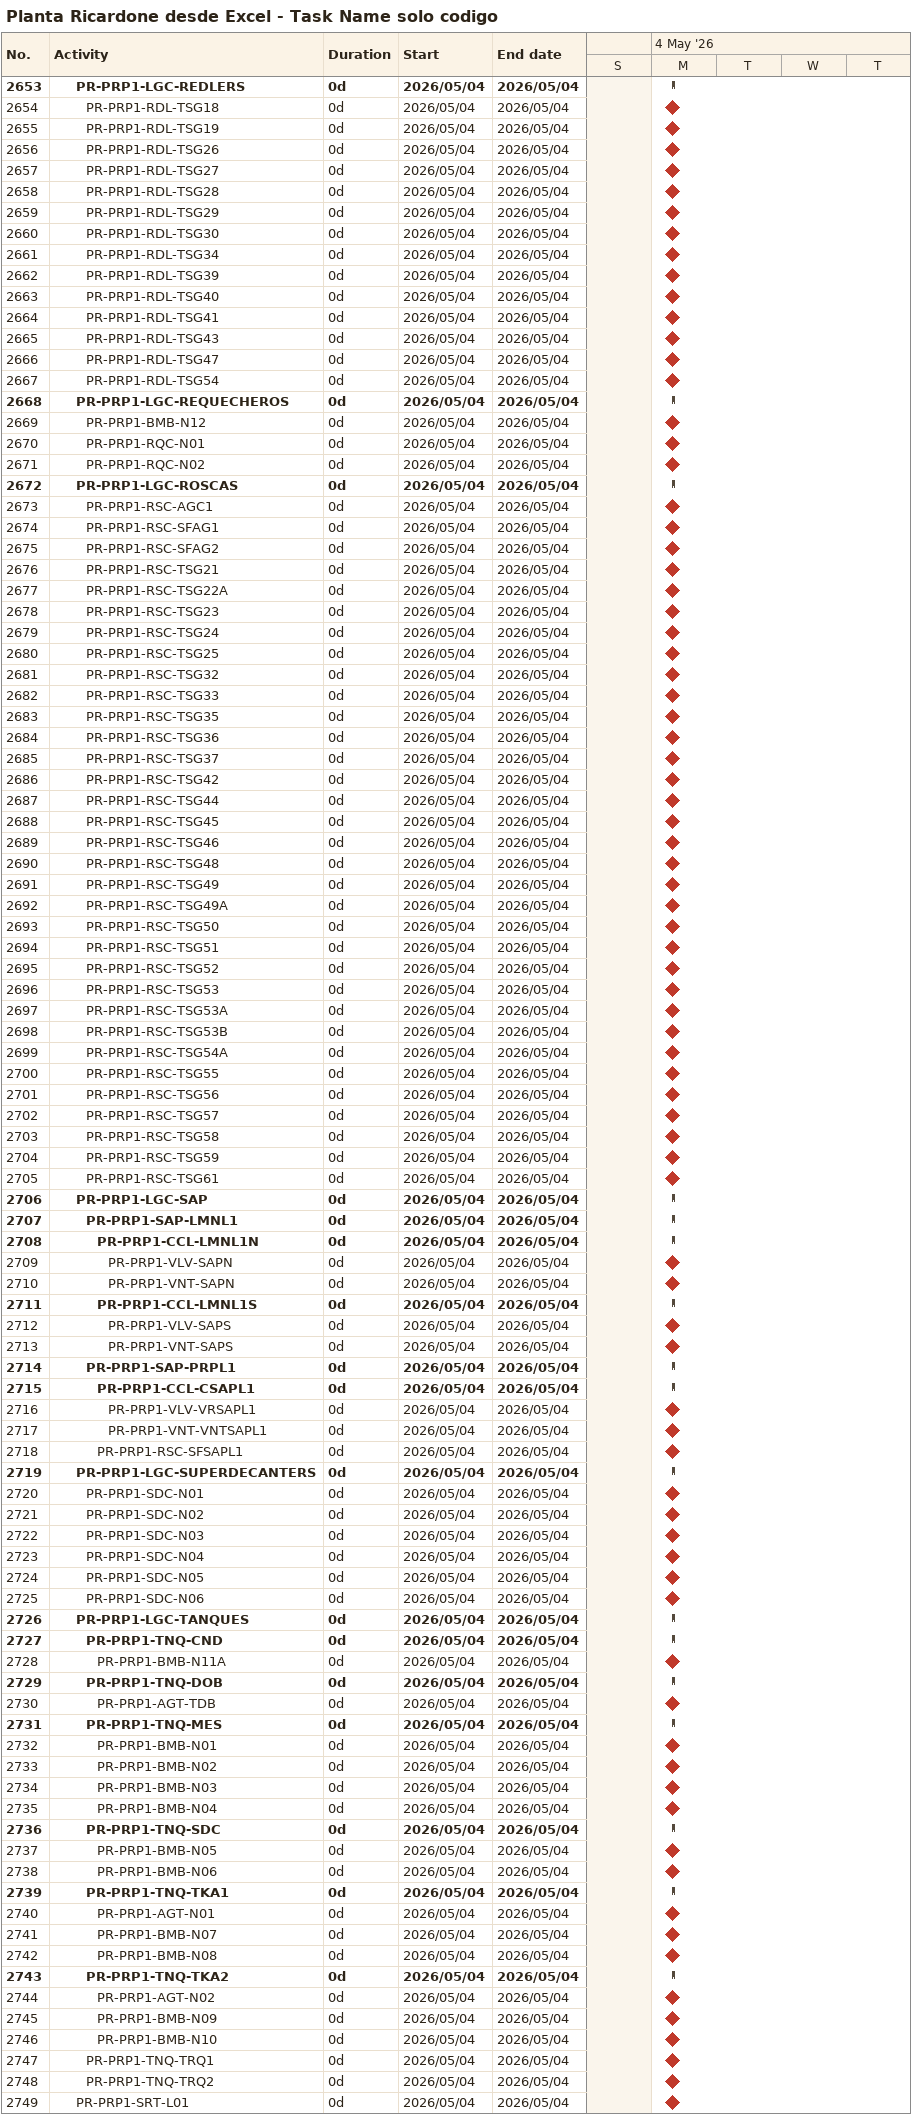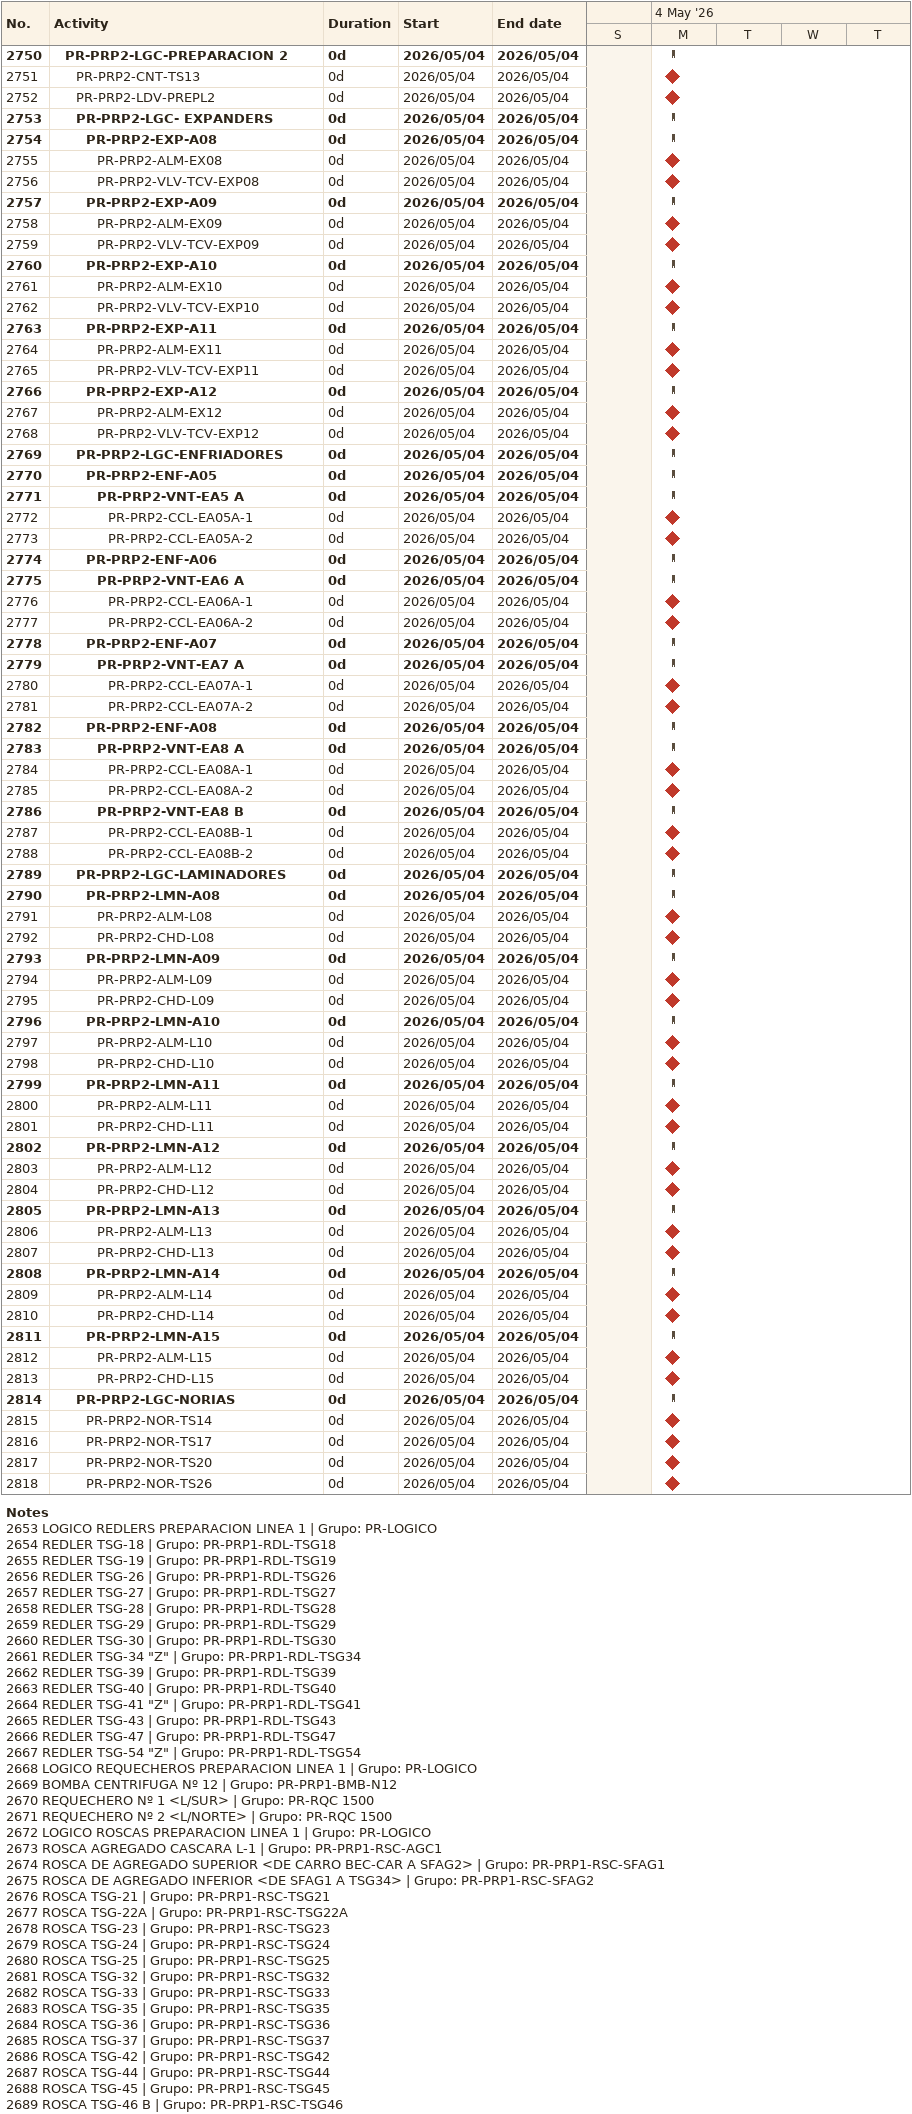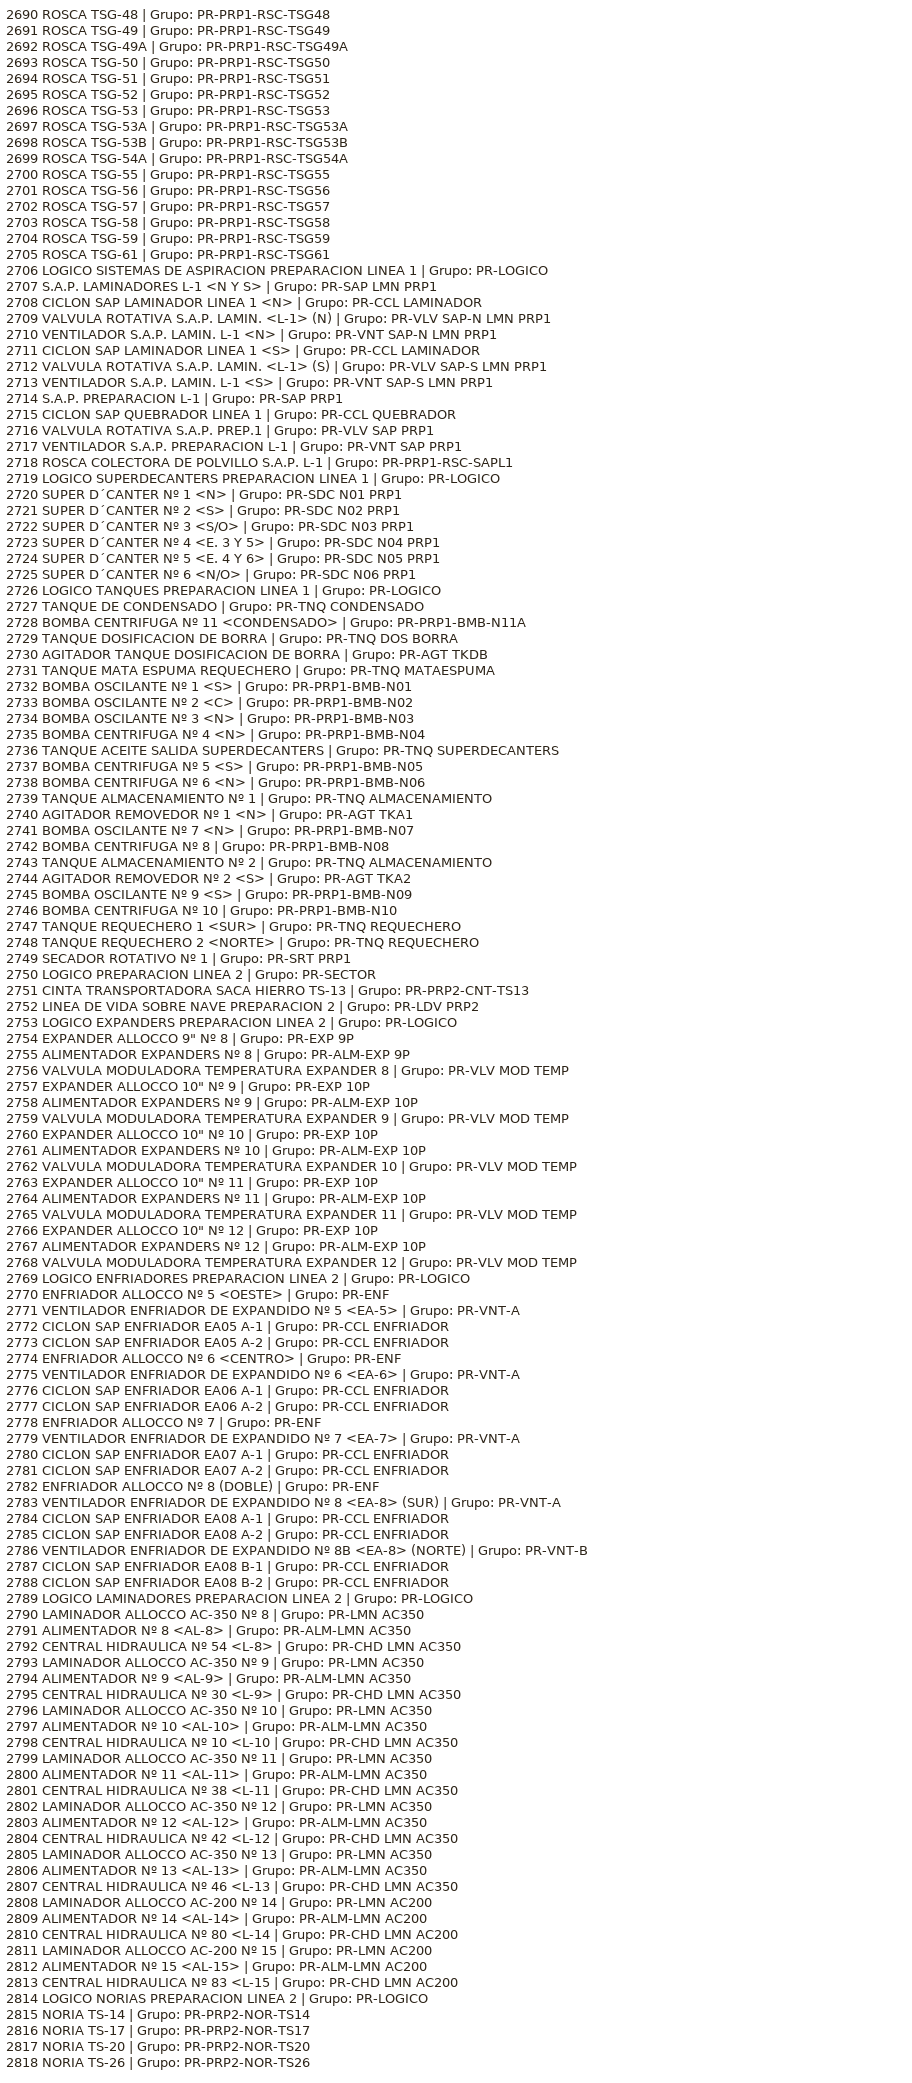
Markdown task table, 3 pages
Planta Ricardone desde Excel - Task Name solo codigo

| ID | Level | Task | Duration | Start | Finish |
|---|---|---|---|---|---|
| 2653 | 3 | **PR-PRP1-LGC-REDLERS** | 0d | 2026-05-04 | 2026-05-04 |
| 2654 | 4 | PR-PRP1-RDL-TSG18 | 0d | 2026-05-04 | 2026-05-04 |
| 2655 | 4 | PR-PRP1-RDL-TSG19 | 0d | 2026-05-04 | 2026-05-04 |
| 2656 | 4 | PR-PRP1-RDL-TSG26 | 0d | 2026-05-04 | 2026-05-04 |
| 2657 | 4 | PR-PRP1-RDL-TSG27 | 0d | 2026-05-04 | 2026-05-04 |
| 2658 | 4 | PR-PRP1-RDL-TSG28 | 0d | 2026-05-04 | 2026-05-04 |
| 2659 | 4 | PR-PRP1-RDL-TSG29 | 0d | 2026-05-04 | 2026-05-04 |
| 2660 | 4 | PR-PRP1-RDL-TSG30 | 0d | 2026-05-04 | 2026-05-04 |
| 2661 | 4 | PR-PRP1-RDL-TSG34 | 0d | 2026-05-04 | 2026-05-04 |
| 2662 | 4 | PR-PRP1-RDL-TSG39 | 0d | 2026-05-04 | 2026-05-04 |
| 2663 | 4 | PR-PRP1-RDL-TSG40 | 0d | 2026-05-04 | 2026-05-04 |
| 2664 | 4 | PR-PRP1-RDL-TSG41 | 0d | 2026-05-04 | 2026-05-04 |
| 2665 | 4 | PR-PRP1-RDL-TSG43 | 0d | 2026-05-04 | 2026-05-04 |
| 2666 | 4 | PR-PRP1-RDL-TSG47 | 0d | 2026-05-04 | 2026-05-04 |
| 2667 | 4 | PR-PRP1-RDL-TSG54 | 0d | 2026-05-04 | 2026-05-04 |
| 2668 | 3 | **PR-PRP1-LGC-REQUECHEROS** | 0d | 2026-05-04 | 2026-05-04 |
| 2669 | 4 | PR-PRP1-BMB-N12 | 0d | 2026-05-04 | 2026-05-04 |
| 2670 | 4 | PR-PRP1-RQC-N01 | 0d | 2026-05-04 | 2026-05-04 |
| 2671 | 4 | PR-PRP1-RQC-N02 | 0d | 2026-05-04 | 2026-05-04 |
| 2672 | 3 | **PR-PRP1-LGC-ROSCAS** | 0d | 2026-05-04 | 2026-05-04 |
| 2673 | 4 | PR-PRP1-RSC-AGC1 | 0d | 2026-05-04 | 2026-05-04 |
| 2674 | 4 | PR-PRP1-RSC-SFAG1 | 0d | 2026-05-04 | 2026-05-04 |
| 2675 | 4 | PR-PRP1-RSC-SFAG2 | 0d | 2026-05-04 | 2026-05-04 |
| 2676 | 4 | PR-PRP1-RSC-TSG21 | 0d | 2026-05-04 | 2026-05-04 |
| 2677 | 4 | PR-PRP1-RSC-TSG22A | 0d | 2026-05-04 | 2026-05-04 |
| 2678 | 4 | PR-PRP1-RSC-TSG23 | 0d | 2026-05-04 | 2026-05-04 |
| 2679 | 4 | PR-PRP1-RSC-TSG24 | 0d | 2026-05-04 | 2026-05-04 |
| 2680 | 4 | PR-PRP1-RSC-TSG25 | 0d | 2026-05-04 | 2026-05-04 |
| 2681 | 4 | PR-PRP1-RSC-TSG32 | 0d | 2026-05-04 | 2026-05-04 |
| 2682 | 4 | PR-PRP1-RSC-TSG33 | 0d | 2026-05-04 | 2026-05-04 |
| 2683 | 4 | PR-PRP1-RSC-TSG35 | 0d | 2026-05-04 | 2026-05-04 |
| 2684 | 4 | PR-PRP1-RSC-TSG36 | 0d | 2026-05-04 | 2026-05-04 |
| 2685 | 4 | PR-PRP1-RSC-TSG37 | 0d | 2026-05-04 | 2026-05-04 |
| 2686 | 4 | PR-PRP1-RSC-TSG42 | 0d | 2026-05-04 | 2026-05-04 |
| 2687 | 4 | PR-PRP1-RSC-TSG44 | 0d | 2026-05-04 | 2026-05-04 |
| 2688 | 4 | PR-PRP1-RSC-TSG45 | 0d | 2026-05-04 | 2026-05-04 |
| 2689 | 4 | PR-PRP1-RSC-TSG46 | 0d | 2026-05-04 | 2026-05-04 |
| 2690 | 4 | PR-PRP1-RSC-TSG48 | 0d | 2026-05-04 | 2026-05-04 |
| 2691 | 4 | PR-PRP1-RSC-TSG49 | 0d | 2026-05-04 | 2026-05-04 |
| 2692 | 4 | PR-PRP1-RSC-TSG49A | 0d | 2026-05-04 | 2026-05-04 |
| 2693 | 4 | PR-PRP1-RSC-TSG50 | 0d | 2026-05-04 | 2026-05-04 |
| 2694 | 4 | PR-PRP1-RSC-TSG51 | 0d | 2026-05-04 | 2026-05-04 |
| 2695 | 4 | PR-PRP1-RSC-TSG52 | 0d | 2026-05-04 | 2026-05-04 |
| 2696 | 4 | PR-PRP1-RSC-TSG53 | 0d | 2026-05-04 | 2026-05-04 |
| 2697 | 4 | PR-PRP1-RSC-TSG53A | 0d | 2026-05-04 | 2026-05-04 |
| 2698 | 4 | PR-PRP1-RSC-TSG53B | 0d | 2026-05-04 | 2026-05-04 |
| 2699 | 4 | PR-PRP1-RSC-TSG54A | 0d | 2026-05-04 | 2026-05-04 |
| 2700 | 4 | PR-PRP1-RSC-TSG55 | 0d | 2026-05-04 | 2026-05-04 |
| 2701 | 4 | PR-PRP1-RSC-TSG56 | 0d | 2026-05-04 | 2026-05-04 |
| 2702 | 4 | PR-PRP1-RSC-TSG57 | 0d | 2026-05-04 | 2026-05-04 |
| 2703 | 4 | PR-PRP1-RSC-TSG58 | 0d | 2026-05-04 | 2026-05-04 |
| 2704 | 4 | PR-PRP1-RSC-TSG59 | 0d | 2026-05-04 | 2026-05-04 |
| 2705 | 4 | PR-PRP1-RSC-TSG61 | 0d | 2026-05-04 | 2026-05-04 |
| 2706 | 3 | **PR-PRP1-LGC-SAP** | 0d | 2026-05-04 | 2026-05-04 |
| 2707 | 4 | **PR-PRP1-SAP-LMNL1** | 0d | 2026-05-04 | 2026-05-04 |
| 2708 | 5 | **PR-PRP1-CCL-LMNL1N** | 0d | 2026-05-04 | 2026-05-04 |
| 2709 | 6 | PR-PRP1-VLV-SAPN | 0d | 2026-05-04 | 2026-05-04 |
| 2710 | 6 | PR-PRP1-VNT-SAPN | 0d | 2026-05-04 | 2026-05-04 |
| 2711 | 5 | **PR-PRP1-CCL-LMNL1S** | 0d | 2026-05-04 | 2026-05-04 |
| 2712 | 6 | PR-PRP1-VLV-SAPS | 0d | 2026-05-04 | 2026-05-04 |
| 2713 | 6 | PR-PRP1-VNT-SAPS | 0d | 2026-05-04 | 2026-05-04 |
| 2714 | 4 | **PR-PRP1-SAP-PRPL1** | 0d | 2026-05-04 | 2026-05-04 |
| 2715 | 5 | **PR-PRP1-CCL-CSAPL1** | 0d | 2026-05-04 | 2026-05-04 |
| 2716 | 6 | PR-PRP1-VLV-VRSAPL1 | 0d | 2026-05-04 | 2026-05-04 |
| 2717 | 6 | PR-PRP1-VNT-VNTSAPL1 | 0d | 2026-05-04 | 2026-05-04 |
| 2718 | 5 | PR-PRP1-RSC-SFSAPL1 | 0d | 2026-05-04 | 2026-05-04 |
| 2719 | 3 | **PR-PRP1-LGC-SUPERDECANTERS** | 0d | 2026-05-04 | 2026-05-04 |
| 2720 | 4 | PR-PRP1-SDC-N01 | 0d | 2026-05-04 | 2026-05-04 |
| 2721 | 4 | PR-PRP1-SDC-N02 | 0d | 2026-05-04 | 2026-05-04 |
| 2722 | 4 | PR-PRP1-SDC-N03 | 0d | 2026-05-04 | 2026-05-04 |
| 2723 | 4 | PR-PRP1-SDC-N04 | 0d | 2026-05-04 | 2026-05-04 |
| 2724 | 4 | PR-PRP1-SDC-N05 | 0d | 2026-05-04 | 2026-05-04 |
| 2725 | 4 | PR-PRP1-SDC-N06 | 0d | 2026-05-04 | 2026-05-04 |
| 2726 | 3 | **PR-PRP1-LGC-TANQUES** | 0d | 2026-05-04 | 2026-05-04 |
| 2727 | 4 | **PR-PRP1-TNQ-CND** | 0d | 2026-05-04 | 2026-05-04 |
| 2728 | 5 | PR-PRP1-BMB-N11A | 0d | 2026-05-04 | 2026-05-04 |
| 2729 | 4 | **PR-PRP1-TNQ-DOB** | 0d | 2026-05-04 | 2026-05-04 |
| 2730 | 5 | PR-PRP1-AGT-TDB | 0d | 2026-05-04 | 2026-05-04 |
| 2731 | 4 | **PR-PRP1-TNQ-MES** | 0d | 2026-05-04 | 2026-05-04 |
| 2732 | 5 | PR-PRP1-BMB-N01 | 0d | 2026-05-04 | 2026-05-04 |
| 2733 | 5 | PR-PRP1-BMB-N02 | 0d | 2026-05-04 | 2026-05-04 |
| 2734 | 5 | PR-PRP1-BMB-N03 | 0d | 2026-05-04 | 2026-05-04 |
| 2735 | 5 | PR-PRP1-BMB-N04 | 0d | 2026-05-04 | 2026-05-04 |
| 2736 | 4 | **PR-PRP1-TNQ-SDC** | 0d | 2026-05-04 | 2026-05-04 |
| 2737 | 5 | PR-PRP1-BMB-N05 | 0d | 2026-05-04 | 2026-05-04 |
| 2738 | 5 | PR-PRP1-BMB-N06 | 0d | 2026-05-04 | 2026-05-04 |
| 2739 | 4 | **PR-PRP1-TNQ-TKA1** | 0d | 2026-05-04 | 2026-05-04 |
| 2740 | 5 | PR-PRP1-AGT-N01 | 0d | 2026-05-04 | 2026-05-04 |
| 2741 | 5 | PR-PRP1-BMB-N07 | 0d | 2026-05-04 | 2026-05-04 |
| 2742 | 5 | PR-PRP1-BMB-N08 | 0d | 2026-05-04 | 2026-05-04 |
| 2743 | 4 | **PR-PRP1-TNQ-TKA2** | 0d | 2026-05-04 | 2026-05-04 |
| 2744 | 5 | PR-PRP1-AGT-N02 | 0d | 2026-05-04 | 2026-05-04 |
| 2745 | 5 | PR-PRP1-BMB-N09 | 0d | 2026-05-04 | 2026-05-04 |
| 2746 | 5 | PR-PRP1-BMB-N10 | 0d | 2026-05-04 | 2026-05-04 |
| 2747 | 4 | PR-PRP1-TNQ-TRQ1 | 0d | 2026-05-04 | 2026-05-04 |
| 2748 | 4 | PR-PRP1-TNQ-TRQ2 | 0d | 2026-05-04 | 2026-05-04 |
| 2749 | 3 | PR-PRP1-SRT-L01 | 0d | 2026-05-04 | 2026-05-04 |
| 2750 | 2 | **PR-PRP2-LGC-PREPARACION 2** | 0d | 2026-05-04 | 2026-05-04 |
| 2751 | 3 | PR-PRP2-CNT-TS13 | 0d | 2026-05-04 | 2026-05-04 |
| 2752 | 3 | PR-PRP2-LDV-PREPL2 | 0d | 2026-05-04 | 2026-05-04 |
| 2753 | 3 | **PR-PRP2-LGC- EXPANDERS** | 0d | 2026-05-04 | 2026-05-04 |
| 2754 | 4 | **PR-PRP2-EXP-A08** | 0d | 2026-05-04 | 2026-05-04 |
| 2755 | 5 | PR-PRP2-ALM-EX08 | 0d | 2026-05-04 | 2026-05-04 |
| 2756 | 5 | PR-PRP2-VLV-TCV-EXP08 | 0d | 2026-05-04 | 2026-05-04 |
| 2757 | 4 | **PR-PRP2-EXP-A09** | 0d | 2026-05-04 | 2026-05-04 |
| 2758 | 5 | PR-PRP2-ALM-EX09 | 0d | 2026-05-04 | 2026-05-04 |
| 2759 | 5 | PR-PRP2-VLV-TCV-EXP09 | 0d | 2026-05-04 | 2026-05-04 |
| 2760 | 4 | **PR-PRP2-EXP-A10** | 0d | 2026-05-04 | 2026-05-04 |
| 2761 | 5 | PR-PRP2-ALM-EX10 | 0d | 2026-05-04 | 2026-05-04 |
| 2762 | 5 | PR-PRP2-VLV-TCV-EXP10 | 0d | 2026-05-04 | 2026-05-04 |
| 2763 | 4 | **PR-PRP2-EXP-A11** | 0d | 2026-05-04 | 2026-05-04 |
| 2764 | 5 | PR-PRP2-ALM-EX11 | 0d | 2026-05-04 | 2026-05-04 |
| 2765 | 5 | PR-PRP2-VLV-TCV-EXP11 | 0d | 2026-05-04 | 2026-05-04 |
| 2766 | 4 | **PR-PRP2-EXP-A12** | 0d | 2026-05-04 | 2026-05-04 |
| 2767 | 5 | PR-PRP2-ALM-EX12 | 0d | 2026-05-04 | 2026-05-04 |
| 2768 | 5 | PR-PRP2-VLV-TCV-EXP12 | 0d | 2026-05-04 | 2026-05-04 |
| 2769 | 3 | **PR-PRP2-LGC-ENFRIADORES** | 0d | 2026-05-04 | 2026-05-04 |
| 2770 | 4 | **PR-PRP2-ENF-A05** | 0d | 2026-05-04 | 2026-05-04 |
| 2771 | 5 | **PR-PRP2-VNT-EA5 A** | 0d | 2026-05-04 | 2026-05-04 |
| 2772 | 6 | PR-PRP2-CCL-EA05A-1 | 0d | 2026-05-04 | 2026-05-04 |
| 2773 | 6 | PR-PRP2-CCL-EA05A-2 | 0d | 2026-05-04 | 2026-05-04 |
| 2774 | 4 | **PR-PRP2-ENF-A06** | 0d | 2026-05-04 | 2026-05-04 |
| 2775 | 5 | **PR-PRP2-VNT-EA6 A** | 0d | 2026-05-04 | 2026-05-04 |
| 2776 | 6 | PR-PRP2-CCL-EA06A-1 | 0d | 2026-05-04 | 2026-05-04 |
| 2777 | 6 | PR-PRP2-CCL-EA06A-2 | 0d | 2026-05-04 | 2026-05-04 |
| 2778 | 4 | **PR-PRP2-ENF-A07** | 0d | 2026-05-04 | 2026-05-04 |
| 2779 | 5 | **PR-PRP2-VNT-EA7 A** | 0d | 2026-05-04 | 2026-05-04 |
| 2780 | 6 | PR-PRP2-CCL-EA07A-1 | 0d | 2026-05-04 | 2026-05-04 |
| 2781 | 6 | PR-PRP2-CCL-EA07A-2 | 0d | 2026-05-04 | 2026-05-04 |
| 2782 | 4 | **PR-PRP2-ENF-A08** | 0d | 2026-05-04 | 2026-05-04 |
| 2783 | 5 | **PR-PRP2-VNT-EA8 A** | 0d | 2026-05-04 | 2026-05-04 |
| 2784 | 6 | PR-PRP2-CCL-EA08A-1 | 0d | 2026-05-04 | 2026-05-04 |
| 2785 | 6 | PR-PRP2-CCL-EA08A-2 | 0d | 2026-05-04 | 2026-05-04 |
| 2786 | 5 | **PR-PRP2-VNT-EA8 B** | 0d | 2026-05-04 | 2026-05-04 |
| 2787 | 6 | PR-PRP2-CCL-EA08B-1 | 0d | 2026-05-04 | 2026-05-04 |
| 2788 | 6 | PR-PRP2-CCL-EA08B-2 | 0d | 2026-05-04 | 2026-05-04 |
| 2789 | 3 | **PR-PRP2-LGC-LAMINADORES** | 0d | 2026-05-04 | 2026-05-04 |
| 2790 | 4 | **PR-PRP2-LMN-A08** | 0d | 2026-05-04 | 2026-05-04 |
| 2791 | 5 | PR-PRP2-ALM-L08 | 0d | 2026-05-04 | 2026-05-04 |
| 2792 | 5 | PR-PRP2-CHD-L08 | 0d | 2026-05-04 | 2026-05-04 |
| 2793 | 4 | **PR-PRP2-LMN-A09** | 0d | 2026-05-04 | 2026-05-04 |
| 2794 | 5 | PR-PRP2-ALM-L09 | 0d | 2026-05-04 | 2026-05-04 |
| 2795 | 5 | PR-PRP2-CHD-L09 | 0d | 2026-05-04 | 2026-05-04 |
| 2796 | 4 | **PR-PRP2-LMN-A10** | 0d | 2026-05-04 | 2026-05-04 |
| 2797 | 5 | PR-PRP2-ALM-L10 | 0d | 2026-05-04 | 2026-05-04 |
| 2798 | 5 | PR-PRP2-CHD-L10 | 0d | 2026-05-04 | 2026-05-04 |
| 2799 | 4 | **PR-PRP2-LMN-A11** | 0d | 2026-05-04 | 2026-05-04 |
| 2800 | 5 | PR-PRP2-ALM-L11 | 0d | 2026-05-04 | 2026-05-04 |
| 2801 | 5 | PR-PRP2-CHD-L11 | 0d | 2026-05-04 | 2026-05-04 |
| 2802 | 4 | **PR-PRP2-LMN-A12** | 0d | 2026-05-04 | 2026-05-04 |
| 2803 | 5 | PR-PRP2-ALM-L12 | 0d | 2026-05-04 | 2026-05-04 |
| 2804 | 5 | PR-PRP2-CHD-L12 | 0d | 2026-05-04 | 2026-05-04 |
| 2805 | 4 | **PR-PRP2-LMN-A13** | 0d | 2026-05-04 | 2026-05-04 |
| 2806 | 5 | PR-PRP2-ALM-L13 | 0d | 2026-05-04 | 2026-05-04 |
| 2807 | 5 | PR-PRP2-CHD-L13 | 0d | 2026-05-04 | 2026-05-04 |
| 2808 | 4 | **PR-PRP2-LMN-A14** | 0d | 2026-05-04 | 2026-05-04 |
| 2809 | 5 | PR-PRP2-ALM-L14 | 0d | 2026-05-04 | 2026-05-04 |
| 2810 | 5 | PR-PRP2-CHD-L14 | 0d | 2026-05-04 | 2026-05-04 |
| 2811 | 4 | **PR-PRP2-LMN-A15** | 0d | 2026-05-04 | 2026-05-04 |
| 2812 | 5 | PR-PRP2-ALM-L15 | 0d | 2026-05-04 | 2026-05-04 |
| 2813 | 5 | PR-PRP2-CHD-L15 | 0d | 2026-05-04 | 2026-05-04 |
| 2814 | 3 | **PR-PRP2-LGC-NORIAS** | 0d | 2026-05-04 | 2026-05-04 |
| 2815 | 4 | PR-PRP2-NOR-TS14 | 0d | 2026-05-04 | 2026-05-04 |
| 2816 | 4 | PR-PRP2-NOR-TS17 | 0d | 2026-05-04 | 2026-05-04 |
| 2817 | 4 | PR-PRP2-NOR-TS20 | 0d | 2026-05-04 | 2026-05-04 |
| 2818 | 4 | PR-PRP2-NOR-TS26 | 0d | 2026-05-04 | 2026-05-04 |

Notes
- 2653: LOGICO REDLERS PREPARACION LINEA 1 | Grupo: PR-LOGICO
- 2654: REDLER TSG-18 | Grupo: PR-PRP1-RDL-TSG18
- 2655: REDLER TSG-19 | Grupo: PR-PRP1-RDL-TSG19
- 2656: REDLER TSG-26 | Grupo: PR-PRP1-RDL-TSG26
- 2657: REDLER TSG-27 | Grupo: PR-PRP1-RDL-TSG27
- 2658: REDLER TSG-28 | Grupo: PR-PRP1-RDL-TSG28
- 2659: REDLER TSG-29 | Grupo: PR-PRP1-RDL-TSG29
- 2660: REDLER TSG-30 | Grupo: PR-PRP1-RDL-TSG30
- 2661: REDLER TSG-34 "Z" | Grupo: PR-PRP1-RDL-TSG34
- 2662: REDLER TSG-39 | Grupo: PR-PRP1-RDL-TSG39
- 2663: REDLER TSG-40 | Grupo: PR-PRP1-RDL-TSG40
- 2664: REDLER TSG-41 "Z" | Grupo: PR-PRP1-RDL-TSG41
- 2665: REDLER TSG-43 | Grupo: PR-PRP1-RDL-TSG43
- 2666: REDLER TSG-47 | Grupo: PR-PRP1-RDL-TSG47
- 2667: REDLER TSG-54 "Z" | Grupo: PR-PRP1-RDL-TSG54
- 2668: LOGICO REQUECHEROS PREPARACION LINEA 1 | Grupo: PR-LOGICO
- 2669: BOMBA CENTRIFUGA Nº 12 | Grupo: PR-PRP1-BMB-N12
- 2670: REQUECHERO Nº 1 <L/SUR> | Grupo: PR-RQC 1500
- 2671: REQUECHERO Nº 2 <L/NORTE> | Grupo: PR-RQC 1500
- 2672: LOGICO ROSCAS PREPARACION LINEA 1 | Grupo: PR-LOGICO
- 2673: ROSCA AGREGADO CASCARA L-1 | Grupo: PR-PRP1-RSC-AGC1
- 2674: ROSCA DE AGREGADO SUPERIOR <DE CARRO BEC-CAR A SFAG2> | Grupo: PR-PRP1-RSC-SFAG1
- 2675: ROSCA DE AGREGADO INFERIOR <DE SFAG1 A TSG34> | Grupo: PR-PRP1-RSC-SFAG2
- 2676: ROSCA TSG-21 | Grupo: PR-PRP1-RSC-TSG21
- 2677: ROSCA TSG-22A | Grupo: PR-PRP1-RSC-TSG22A
- 2678: ROSCA TSG-23 | Grupo: PR-PRP1-RSC-TSG23
- 2679: ROSCA TSG-24 | Grupo: PR-PRP1-RSC-TSG24
- 2680: ROSCA TSG-25 | Grupo: PR-PRP1-RSC-TSG25
- 2681: ROSCA TSG-32 | Grupo: PR-PRP1-RSC-TSG32
- 2682: ROSCA TSG-33 | Grupo: PR-PRP1-RSC-TSG33
- 2683: ROSCA TSG-35 | Grupo: PR-PRP1-RSC-TSG35
- 2684: ROSCA TSG-36 | Grupo: PR-PRP1-RSC-TSG36
- 2685: ROSCA TSG-37 | Grupo: PR-PRP1-RSC-TSG37
- 2686: ROSCA TSG-42 | Grupo: PR-PRP1-RSC-TSG42
- 2687: ROSCA TSG-44 | Grupo: PR-PRP1-RSC-TSG44
- 2688: ROSCA TSG-45 | Grupo: PR-PRP1-RSC-TSG45
- 2689: ROSCA TSG-46 B | Grupo: PR-PRP1-RSC-TSG46
- 2690: ROSCA TSG-48 | Grupo: PR-PRP1-RSC-TSG48
- 2691: ROSCA TSG-49 | Grupo: PR-PRP1-RSC-TSG49
- 2692: ROSCA TSG-49A | Grupo: PR-PRP1-RSC-TSG49A
- 2693: ROSCA TSG-50 | Grupo: PR-PRP1-RSC-TSG50
- 2694: ROSCA TSG-51 | Grupo: PR-PRP1-RSC-TSG51
- 2695: ROSCA TSG-52 | Grupo: PR-PRP1-RSC-TSG52
- 2696: ROSCA TSG-53 | Grupo: PR-PRP1-RSC-TSG53
- 2697: ROSCA TSG-53A | Grupo: PR-PRP1-RSC-TSG53A
- 2698: ROSCA TSG-53B | Grupo: PR-PRP1-RSC-TSG53B
- 2699: ROSCA TSG-54A | Grupo: PR-PRP1-RSC-TSG54A
- 2700: ROSCA TSG-55 | Grupo: PR-PRP1-RSC-TSG55
- 2701: ROSCA TSG-56 | Grupo: PR-PRP1-RSC-TSG56
- 2702: ROSCA TSG-57 | Grupo: PR-PRP1-RSC-TSG57
- 2703: ROSCA TSG-58 | Grupo: PR-PRP1-RSC-TSG58
- 2704: ROSCA TSG-59 | Grupo: PR-PRP1-RSC-TSG59
- 2705: ROSCA TSG-61 | Grupo: PR-PRP1-RSC-TSG61
- 2706: LOGICO SISTEMAS DE ASPIRACION PREPARACION LINEA 1 | Grupo: PR-LOGICO
- 2707: S.A.P. LAMINADORES L-1 <N Y S> | Grupo: PR-SAP LMN PRP1
- 2708: CICLON SAP LAMINADOR LINEA 1 <N> | Grupo: PR-CCL LAMINADOR
- 2709: VALVULA ROTATIVA S.A.P. LAMIN. <L-1> (N) | Grupo: PR-VLV SAP-N LMN PRP1
- 2710: VENTILADOR S.A.P. LAMIN. L-1 <N> | Grupo: PR-VNT SAP-N LMN PRP1
- 2711: CICLON SAP LAMINADOR LINEA 1 <S> | Grupo: PR-CCL LAMINADOR
- 2712: VALVULA ROTATIVA S.A.P. LAMIN. <L-1> (S) | Grupo: PR-VLV SAP-S LMN PRP1
- 2713: VENTILADOR S.A.P. LAMIN. L-1 <S> | Grupo: PR-VNT SAP-S LMN PRP1
- 2714: S.A.P. PREPARACION L-1 | Grupo: PR-SAP PRP1
- 2715: CICLON SAP QUEBRADOR LINEA 1 | Grupo: PR-CCL QUEBRADOR
- 2716: VALVULA ROTATIVA S.A.P. PREP.1 | Grupo: PR-VLV SAP PRP1
- 2717: VENTILADOR S.A.P. PREPARACION L-1 | Grupo: PR-VNT SAP PRP1
- 2718: ROSCA COLECTORA DE POLVILLO S.A.P. L-1 | Grupo: PR-PRP1-RSC-SAPL1
- 2719: LOGICO SUPERDECANTERS PREPARACION LINEA 1 | Grupo: PR-LOGICO
- 2720: SUPER D´CANTER Nº 1 <N> | Grupo: PR-SDC N01 PRP1
- 2721: SUPER D´CANTER Nº 2 <S> | Grupo: PR-SDC N02 PRP1
- 2722: SUPER D´CANTER Nº 3 <S/O> | Grupo: PR-SDC N03 PRP1
- 2723: SUPER D´CANTER Nº 4 <E. 3 Y 5> | Grupo: PR-SDC N04 PRP1
- 2724: SUPER D´CANTER Nº 5 <E. 4 Y 6> | Grupo: PR-SDC N05 PRP1
- 2725: SUPER D´CANTER Nº 6 <N/O> | Grupo: PR-SDC N06 PRP1
- 2726: LOGICO TANQUES PREPARACION LINEA 1 | Grupo: PR-LOGICO
- 2727: TANQUE DE CONDENSADO | Grupo: PR-TNQ CONDENSADO
- 2728: BOMBA CENTRIFUGA Nº 11 <CONDENSADO> | Grupo: PR-PRP1-BMB-N11A
- 2729: TANQUE DOSIFICACION DE BORRA | Grupo: PR-TNQ DOS BORRA
- 2730: AGITADOR TANQUE DOSIFICACION DE BORRA | Grupo: PR-AGT TKDB
- 2731: TANQUE MATA ESPUMA REQUECHERO | Grupo: PR-TNQ MATAESPUMA
- 2732: BOMBA OSCILANTE Nº 1 <S> | Grupo: PR-PRP1-BMB-N01
- 2733: BOMBA OSCILANTE Nº 2 <C> | Grupo: PR-PRP1-BMB-N02
- 2734: BOMBA OSCILANTE Nº 3 <N> | Grupo: PR-PRP1-BMB-N03
- 2735: BOMBA CENTRIFUGA Nº 4 <N> | Grupo: PR-PRP1-BMB-N04
- 2736: TANQUE ACEITE SALIDA SUPERDECANTERS | Grupo: PR-TNQ SUPERDECANTERS
- 2737: BOMBA CENTRIFUGA Nº 5 <S> | Grupo: PR-PRP1-BMB-N05
- 2738: BOMBA CENTRIFUGA Nº 6 <N> | Grupo: PR-PRP1-BMB-N06
- 2739: TANQUE ALMACENAMIENTO Nº 1 | Grupo: PR-TNQ ALMACENAMIENTO
- 2740: AGITADOR REMOVEDOR Nº 1 <N> | Grupo: PR-AGT TKA1
- 2741: BOMBA OSCILANTE Nº 7 <N> | Grupo: PR-PRP1-BMB-N07
- 2742: BOMBA CENTRIFUGA Nº 8 | Grupo: PR-PRP1-BMB-N08
- 2743: TANQUE ALMACENAMIENTO Nº 2 | Grupo: PR-TNQ ALMACENAMIENTO
- 2744: AGITADOR REMOVEDOR Nº 2 <S> | Grupo: PR-AGT TKA2
- 2745: BOMBA OSCILANTE Nº 9 <S> | Grupo: PR-PRP1-BMB-N09
- 2746: BOMBA CENTRIFUGA Nº 10 | Grupo: PR-PRP1-BMB-N10
- 2747: TANQUE REQUECHERO 1 <SUR> | Grupo: PR-TNQ REQUECHERO
- 2748: TANQUE REQUECHERO 2 <NORTE> | Grupo: PR-TNQ REQUECHERO
- 2749: SECADOR ROTATIVO Nº 1 | Grupo: PR-SRT PRP1
- 2750: LOGICO PREPARACION LINEA 2 | Grupo: PR-SECTOR
- 2751: CINTA TRANSPORTADORA SACA HIERRO TS-13 | Grupo: PR-PRP2-CNT-TS13
- 2752: LINEA DE VIDA SOBRE NAVE PREPARACION 2 | Grupo: PR-LDV PRP2
- 2753: LOGICO EXPANDERS PREPARACION LINEA 2 | Grupo: PR-LOGICO
- 2754: EXPANDER ALLOCCO 9" Nº 8 | Grupo: PR-EXP 9P
- 2755: ALIMENTADOR EXPANDERS Nº 8 | Grupo: PR-ALM-EXP 9P
- 2756: VALVULA MODULADORA TEMPERATURA EXPANDER 8 | Grupo: PR-VLV MOD TEMP
- 2757: EXPANDER ALLOCCO 10" Nº 9 | Grupo: PR-EXP 10P
- 2758: ALIMENTADOR EXPANDERS Nº 9 | Grupo: PR-ALM-EXP 10P
- 2759: VALVULA MODULADORA TEMPERATURA EXPANDER 9 | Grupo: PR-VLV MOD TEMP
- 2760: EXPANDER ALLOCCO 10" Nº 10 | Grupo: PR-EXP 10P
- 2761: ALIMENTADOR EXPANDERS Nº 10 | Grupo: PR-ALM-EXP 10P
- 2762: VALVULA MODULADORA TEMPERATURA EXPANDER 10 | Grupo: PR-VLV MOD TEMP
- 2763: EXPANDER ALLOCCO 10" Nº 11 | Grupo: PR-EXP 10P
- 2764: ALIMENTADOR EXPANDERS Nº 11 | Grupo: PR-ALM-EXP 10P
- 2765: VALVULA MODULADORA TEMPERATURA EXPANDER 11 | Grupo: PR-VLV MOD TEMP
- 2766: EXPANDER ALLOCCO 10" Nº 12 | Grupo: PR-EXP 10P
- 2767: ALIMENTADOR EXPANDERS Nº 12 | Grupo: PR-ALM-EXP 10P
- 2768: VALVULA MODULADORA TEMPERATURA EXPANDER 12 | Grupo: PR-VLV MOD TEMP
- 2769: LOGICO ENFRIADORES PREPARACION LINEA 2 | Grupo: PR-LOGICO
- 2770: ENFRIADOR ALLOCCO Nº 5 <OESTE> | Grupo: PR-ENF
- 2771: VENTILADOR ENFRIADOR DE EXPANDIDO Nº 5 <EA-5> | Grupo: PR-VNT-A
- 2772: CICLON SAP ENFRIADOR EA05 A-1 | Grupo: PR-CCL ENFRIADOR
- 2773: CICLON SAP ENFRIADOR EA05 A-2 | Grupo: PR-CCL ENFRIADOR
- 2774: ENFRIADOR ALLOCCO Nº 6 <CENTRO> | Grupo: PR-ENF
- 2775: VENTILADOR ENFRIADOR DE EXPANDIDO Nº 6 <EA-6> | Grupo: PR-VNT-A
- 2776: CICLON SAP ENFRIADOR EA06 A-1 | Grupo: PR-CCL ENFRIADOR
- 2777: CICLON SAP ENFRIADOR EA06 A-2 | Grupo: PR-CCL ENFRIADOR
- 2778: ENFRIADOR ALLOCCO Nº 7 | Grupo: PR-ENF
- 2779: VENTILADOR ENFRIADOR DE EXPANDIDO Nº 7 <EA-7> | Grupo: PR-VNT-A
- 2780: CICLON SAP ENFRIADOR EA07 A-1 | Grupo: PR-CCL ENFRIADOR
- 2781: CICLON SAP ENFRIADOR EA07 A-2 | Grupo: PR-CCL ENFRIADOR
- 2782: ENFRIADOR ALLOCCO Nº 8 (DOBLE) | Grupo: PR-ENF
- 2783: VENTILADOR ENFRIADOR DE EXPANDIDO Nº 8 <EA-8> (SUR) | Grupo: PR-VNT-A
- 2784: CICLON SAP ENFRIADOR EA08 A-1 | Grupo: PR-CCL ENFRIADOR
- 2785: CICLON SAP ENFRIADOR EA08 A-2 | Grupo: PR-CCL ENFRIADOR
- 2786: VENTILADOR ENFRIADOR DE EXPANDIDO Nº 8B <EA-8> (NORTE) | Grupo: PR-VNT-B
- 2787: CICLON SAP ENFRIADOR EA08 B-1 | Grupo: PR-CCL ENFRIADOR
- 2788: CICLON SAP ENFRIADOR EA08 B-2 | Grupo: PR-CCL ENFRIADOR
- 2789: LOGICO LAMINADORES PREPARACION LINEA 2 | Grupo: PR-LOGICO
- 2790: LAMINADOR ALLOCCO AC-350 Nº 8 | Grupo: PR-LMN AC350
- 2791: ALIMENTADOR Nº 8 <AL-8> | Grupo: PR-ALM-LMN AC350
- 2792: CENTRAL HIDRAULICA Nº 54 <L-8> | Grupo: PR-CHD LMN AC350
- 2793: LAMINADOR ALLOCCO AC-350 Nº 9 | Grupo: PR-LMN AC350
- 2794: ALIMENTADOR Nº 9 <AL-9> | Grupo: PR-ALM-LMN AC350
- 2795: CENTRAL HIDRAULICA Nº 30 <L-9> | Grupo: PR-CHD LMN AC350
- 2796: LAMINADOR ALLOCCO AC-350 Nº 10 | Grupo: PR-LMN AC350
- 2797: ALIMENTADOR Nº 10 <AL-10> | Grupo: PR-ALM-LMN AC350
- 2798: CENTRAL HIDRAULICA Nº 10 <L-10 | Grupo: PR-CHD LMN AC350
- 2799: LAMINADOR ALLOCCO AC-350 Nº 11 | Grupo: PR-LMN AC350
- 2800: ALIMENTADOR Nº 11 <AL-11> | Grupo: PR-ALM-LMN AC350
- 2801: CENTRAL HIDRAULICA Nº 38 <L-11 | Grupo: PR-CHD LMN AC350
- 2802: LAMINADOR ALLOCCO AC-350 Nº 12 | Grupo: PR-LMN AC350
- 2803: ALIMENTADOR Nº 12 <AL-12> | Grupo: PR-ALM-LMN AC350
- 2804: CENTRAL HIDRAULICA Nº 42 <L-12 | Grupo: PR-CHD LMN AC350
- 2805: LAMINADOR ALLOCCO AC-350 Nº 13 | Grupo: PR-LMN AC350
- 2806: ALIMENTADOR Nº 13 <AL-13> | Grupo: PR-ALM-LMN AC350
- 2807: CENTRAL HIDRAULICA Nº 46 <L-13 | Grupo: PR-CHD LMN AC350
- 2808: LAMINADOR ALLOCCO AC-200 Nº 14 | Grupo: PR-LMN AC200
- 2809: ALIMENTADOR Nº 14 <AL-14> | Grupo: PR-ALM-LMN AC200
- 2810: CENTRAL HIDRAULICA Nº 80 <L-14 | Grupo: PR-CHD LMN AC200
- 2811: LAMINADOR ALLOCCO AC-200 Nº 15 | Grupo: PR-LMN AC200
- 2812: ALIMENTADOR Nº 15 <AL-15> | Grupo: PR-ALM-LMN AC200
- 2813: CENTRAL HIDRAULICA Nº 83 <L-15 | Grupo: PR-CHD LMN AC200
- 2814: LOGICO NORIAS PREPARACION LINEA 2 | Grupo: PR-LOGICO
- 2815: NORIA TS-14 | Grupo: PR-PRP2-NOR-TS14
- 2816: NORIA TS-17 | Grupo: PR-PRP2-NOR-TS17
- 2817: NORIA TS-20 | Grupo: PR-PRP2-NOR-TS20
- 2818: NORIA TS-26 | Grupo: PR-PRP2-NOR-TS26
